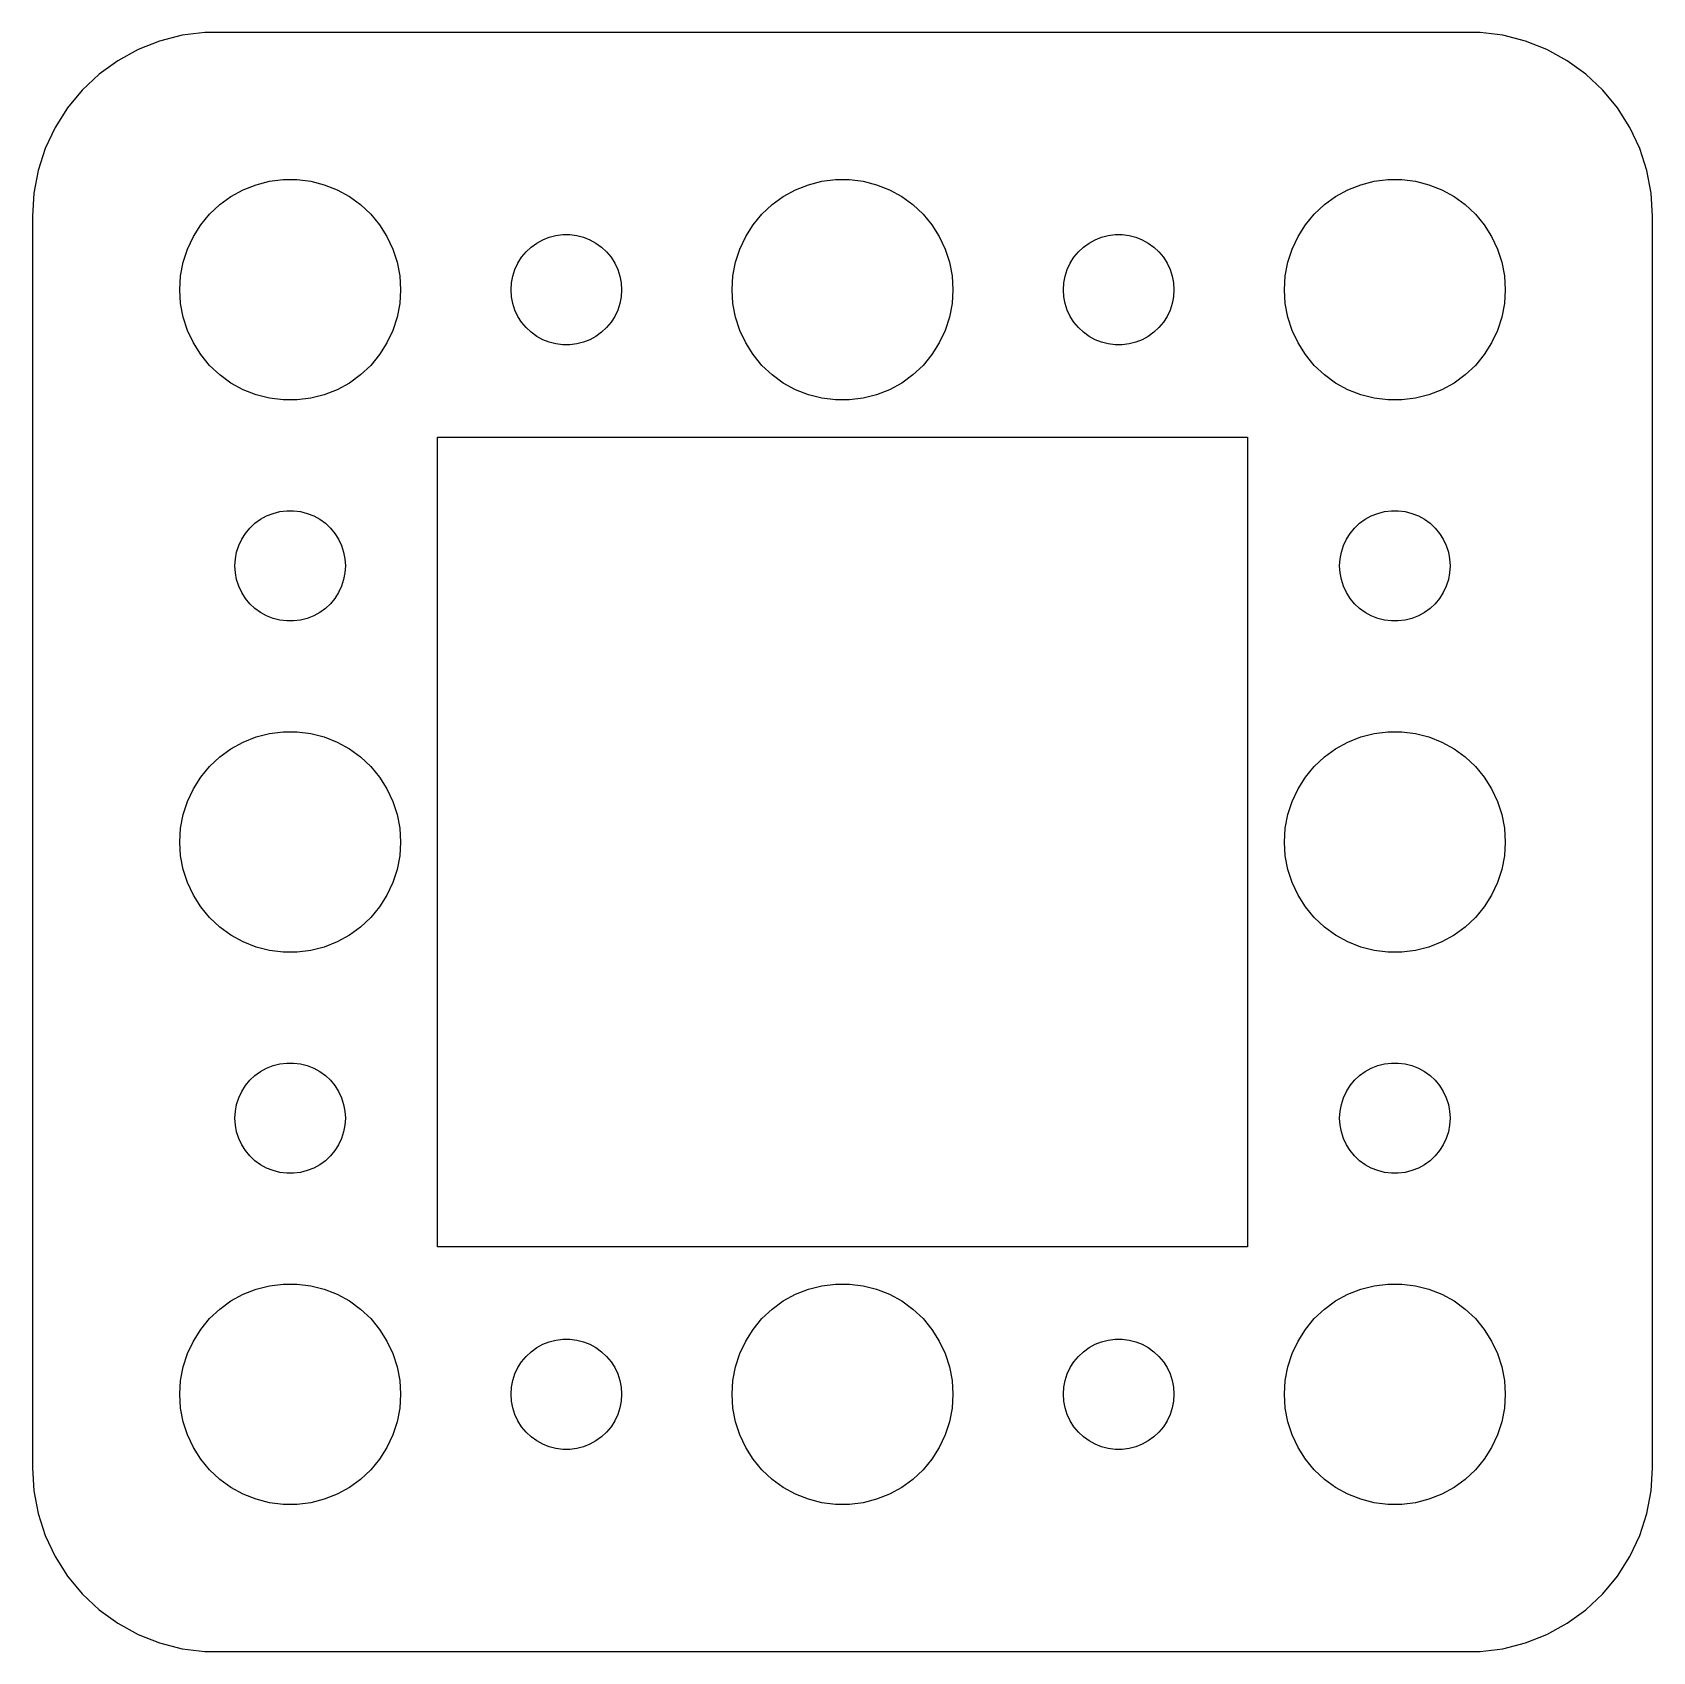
# Model space of a CAD drawing. Header units: metres. Extents: x -22 to 22, y 248 to 508.
# Drawn here: x -22 to 22, y 356.01 to 399.99 of the extents above; entities that cross this region are included whole.
import ezdxf

# ---------------------------------------------------------------- set-up
doc = ezdxf.new("R2010")
doc.units = ezdxf.units.M

msp = doc.modelspace()

# ---------------------------------------------------------------- linework, layer by layer
for p, q in [((-17.3139, 399.99), (-17.9369, 399.911)), ((17.3139, 399.99), (-17.3139, 399.99)), ((17.9369, 399.911), (17.3139, 399.99)), ((-19.1289, 399.524), (-19.6791, 399.222)), ((-18.5451, 399.755), (-19.1289, 399.524)), ((-17.9369, 399.911), (-18.5451, 399.755)), ((18.5451, 399.755), (17.9369, 399.911)), ((19.1289, 399.524), (18.5451, 399.755)), ((19.6791, 399.222), (19.1289, 399.524)), ((-19.6791, 399.222), (-20.1871, 398.853)), ((20.1871, 398.853), (19.6791, 399.222)), ((-20.1871, 398.853), (-20.6448, 398.423)), ((20.6448, 398.423), (20.1871, 398.853)), ((-20.6448, 398.423), (-21.0451, 397.939)), ((21.0451, 397.939), (20.6448, 398.423)), ((-21.0451, 397.939), (-21.3815, 397.409)), ((21.3815, 397.409), (21.0451, 397.939)), ((-21.3815, 397.409), (-21.6489, 396.841)), ((21.6489, 396.841), (21.3815, 397.409)), ((-21.6489, 396.841), (-21.8429, 396.243)), ((21.8429, 396.243), (21.6489, 396.841)), ((-21.8429, 396.243), (-21.9606, 395.627)), ((21.9606, 395.627), (21.8429, 396.243)), ((-21.9606, 395.627), (-22, 395)), ((-16.6075, 395.533), (-16.2773, 395.714)), ((-16.2773, 395.714), (-15.927, 395.853)), ((-15.927, 395.853), (-15.5621, 395.947)), ((-15.5621, 395.947), (-15.1884, 395.994)), ((-15.1884, 395.994), (-14.8116, 395.994)), ((-14.8116, 395.994), (-14.4379, 395.947)), ((-14.4379, 395.947), (-14.0729, 395.853)), ((-14.0729, 395.853), (-13.7227, 395.714)), ((-13.7227, 395.714), (-13.3925, 395.533)), ((-1.60747, 395.533), (-1.27733, 395.714)), ((-1.27733, 395.714), (-0.92705, 395.853)), ((-0.92705, 395.853), (-0.56213, 395.947)), ((-0.56213, 395.947), (-0.18837, 395.994)), ((-0.18837, 395.994), (0.18837, 395.994)), ((0.18837, 395.994), (0.56213, 395.947)), ((0.56213, 395.947), (0.92705, 395.853)), ((0.92705, 395.853), (1.27733, 395.714)), ((1.27733, 395.714), (1.60747, 395.533)), ((13.3925, 395.533), (13.7227, 395.714)), ((13.7227, 395.714), (14.0729, 395.853)), ((14.0729, 395.853), (14.4379, 395.947)), ((14.4379, 395.947), (14.8116, 395.994)), ((14.8116, 395.994), (15.1884, 395.994)), ((15.1884, 395.994), (15.5621, 395.947)), ((15.5621, 395.947), (15.927, 395.853)), ((15.927, 395.853), (16.2773, 395.714)), ((16.2773, 395.714), (16.6075, 395.533)), ((22, 395), (21.9606, 395.627)), ((-17.1869, 395.054), (-16.9123, 395.312)), ((-16.9123, 395.312), (-16.6075, 395.533)), ((-13.3925, 395.533), (-13.0877, 395.312)), ((-13.0877, 395.312), (-12.8131, 395.054)), ((-2.1869, 395.054), (-1.91226, 395.312)), ((-1.91226, 395.312), (-1.60747, 395.533)), ((1.60747, 395.533), (1.91226, 395.312)), ((1.91226, 395.312), (2.1869, 395.054)), ((12.8131, 395.054), (13.0877, 395.312)), ((13.0877, 395.312), (13.3925, 395.533)), ((16.6075, 395.533), (16.9123, 395.312)), ((16.9123, 395.312), (17.1869, 395.054)), ((-22, 395), (-22, 361)), ((-17.6289, 394.445), (-17.427, 394.763)), ((-17.427, 394.763), (-17.1869, 395.054)), ((-12.8131, 395.054), (-12.5729, 394.763)), ((-12.5729, 394.763), (-12.3711, 394.445)), ((-2.62891, 394.445), (-2.42705, 394.763)), ((-2.42705, 394.763), (-2.1869, 395.054)), ((2.1869, 395.054), (2.42705, 394.763)), ((2.42705, 394.763), (2.62891, 394.445)), ((12.3711, 394.445), (12.5729, 394.763)), ((12.5729, 394.763), (12.8131, 395.054)), ((17.1869, 395.054), (17.427, 394.763)), ((17.427, 394.763), (17.6289, 394.445)), ((22, 361), (22, 395)), ((-17.7893, 394.104), (-17.6289, 394.445)), ((-12.3711, 394.445), (-12.2107, 394.104)), ((-8.45613, 394.156), (-8.30373, 394.266)), ((-8.30373, 394.266), (-8.13866, 394.357)), ((-8.13866, 394.357), (-7.96352, 394.427)), ((-7.96352, 394.427), (-7.78107, 394.473)), ((-7.78107, 394.473), (-7.59418, 394.497)), ((-7.59418, 394.497), (-7.40581, 394.497)), ((-7.40581, 394.497), (-7.21892, 394.473)), ((-7.21892, 394.473), (-7.03647, 394.427)), ((-7.03647, 394.427), (-6.86133, 394.357)), ((-6.86133, 394.357), (-6.69626, 394.266)), ((-6.69626, 394.266), (-6.54385, 394.156)), ((-2.78932, 394.104), (-2.62891, 394.445)), ((2.62891, 394.445), (2.78932, 394.104)), ((6.54385, 394.156), (6.69626, 394.266)), ((6.69626, 394.266), (6.86133, 394.357)), ((6.86133, 394.357), (7.03647, 394.427)), ((7.03647, 394.427), (7.21892, 394.473)), ((7.21892, 394.473), (7.40581, 394.497)), ((7.40581, 394.497), (7.59418, 394.497)), ((7.59418, 394.497), (7.78107, 394.473)), ((7.78107, 394.473), (7.96352, 394.427)), ((7.96352, 394.427), (8.13866, 394.357)), ((8.13866, 394.357), (8.30373, 394.266)), ((8.30373, 394.266), (8.45613, 394.156)), ((12.2107, 394.104), (12.3711, 394.445)), ((17.6289, 394.445), (17.7893, 394.104)), ((-17.9057, 393.746), (-17.7893, 394.104)), ((-12.2107, 394.104), (-12.0942, 393.746)), ((-8.81445, 393.723), (-8.71352, 393.882)), ((-8.71352, 393.882), (-8.59344, 394.027)), ((-8.59344, 394.027), (-8.45613, 394.156)), ((-6.54385, 394.156), (-6.40654, 394.027)), ((-6.40654, 394.027), (-6.28647, 393.882)), ((-6.28647, 393.882), (-6.18553, 393.723)), ((-2.90575, 393.746), (-2.78932, 394.104)), ((2.78932, 394.104), (2.90575, 393.746)), ((6.18553, 393.723), (6.28647, 393.882)), ((6.28647, 393.882), (6.40654, 394.027)), ((6.40654, 394.027), (6.54385, 394.156)), ((8.45613, 394.156), (8.59344, 394.027)), ((8.59344, 394.027), (8.71352, 393.882)), ((8.71352, 393.882), (8.81445, 393.723)), ((12.0942, 393.746), (12.2107, 394.104)), ((17.7893, 394.104), (17.9057, 393.746)), ((-18, 393), (-17.9763, 393.376)), ((-17.9763, 393.376), (-17.9057, 393.746)), ((-12.0942, 393.746), (-12.0237, 393.376)), ((-12.0237, 393.376), (-12, 393)), ((-8.98816, 393.188), (-8.95287, 393.373)), ((-8.95287, 393.373), (-8.89465, 393.552)), ((-8.89465, 393.552), (-8.81445, 393.723)), ((-6.18553, 393.723), (-6.10533, 393.552)), ((-6.10533, 393.552), (-6.04712, 393.373)), ((-6.04712, 393.373), (-6.01183, 393.188)), ((-3, 393), (-2.97633, 393.376)), ((-2.97633, 393.376), (-2.90575, 393.746)), ((2.90575, 393.746), (2.97633, 393.376)), ((2.97633, 393.376), (3, 393)), ((6.01183, 393.188), (6.04712, 393.373)), ((6.04712, 393.373), (6.10533, 393.552)), ((6.10533, 393.552), (6.18553, 393.723)), ((8.81445, 393.723), (8.89465, 393.552)), ((8.89465, 393.552), (8.95287, 393.373)), ((8.95287, 393.373), (8.98816, 393.188)), ((12, 393), (12.0237, 393.376)), ((12.0237, 393.376), (12.0942, 393.746)), ((17.9057, 393.746), (17.9763, 393.376)), ((17.9763, 393.376), (18, 393)), ((-17.9763, 392.624), (-18, 393)), ((-12, 393), (-12.0237, 392.624)), ((-9, 393), (-8.98816, 393.188)), ((-8.98816, 392.812), (-9, 393)), ((-6.01183, 393.188), (-6, 393)), ((-6, 393), (-6.01183, 392.812)), ((-2.97633, 392.624), (-3, 393)), ((3, 393), (2.97633, 392.624)), ((6, 393), (6.01183, 393.188)), ((6.01183, 392.812), (6, 393)), ((8.98816, 393.188), (9, 393)), ((9, 393), (8.98816, 392.812)), ((12.0237, 392.624), (12, 393)), ((18, 393), (17.9763, 392.624)), ((-17.9057, 392.254), (-17.9763, 392.624)), ((-12.0237, 392.624), (-12.0942, 392.254)), ((-8.95287, 392.627), (-8.98816, 392.812)), ((-8.89465, 392.448), (-8.95287, 392.627)), ((-6.04712, 392.627), (-6.10533, 392.448)), ((-6.01183, 392.812), (-6.04712, 392.627)), ((-2.90575, 392.254), (-2.97633, 392.624)), ((2.97633, 392.624), (2.90575, 392.254)), ((6.04712, 392.627), (6.01183, 392.812)), ((6.10533, 392.448), (6.04712, 392.627)), ((8.95287, 392.627), (8.89465, 392.448)), ((8.98816, 392.812), (8.95287, 392.627)), ((12.0942, 392.254), (12.0237, 392.624)), ((17.9763, 392.624), (17.9057, 392.254)), ((-17.7893, 391.896), (-17.9057, 392.254)), ((-12.0942, 392.254), (-12.2107, 391.896)), ((-8.81445, 392.277), (-8.89465, 392.448)), ((-8.71352, 392.118), (-8.81445, 392.277)), ((-8.59344, 391.973), (-8.71352, 392.118)), ((-6.28647, 392.118), (-6.40654, 391.973)), ((-6.18553, 392.277), (-6.28647, 392.118)), ((-6.10533, 392.448), (-6.18553, 392.277)), ((-2.78932, 391.896), (-2.90575, 392.254)), ((2.90575, 392.254), (2.78932, 391.896)), ((6.18553, 392.277), (6.10533, 392.448)), ((6.28647, 392.118), (6.18553, 392.277)), ((6.40654, 391.973), (6.28647, 392.118)), ((8.71352, 392.118), (8.59344, 391.973)), ((8.81445, 392.277), (8.71352, 392.118)), ((8.89465, 392.448), (8.81445, 392.277)), ((12.2107, 391.896), (12.0942, 392.254)), ((17.9057, 392.254), (17.7893, 391.896)), ((-17.6289, 391.555), (-17.7893, 391.896)), ((-12.2107, 391.896), (-12.3711, 391.555)), ((-8.45613, 391.844), (-8.59344, 391.973)), ((-8.30373, 391.734), (-8.45613, 391.844)), ((-8.13866, 391.643), (-8.30373, 391.734)), ((-7.96352, 391.573), (-8.13866, 391.643)), ((-6.86133, 391.643), (-7.03647, 391.573)), ((-6.69626, 391.734), (-6.86133, 391.643)), ((-6.54385, 391.844), (-6.69626, 391.734)), ((-6.40654, 391.973), (-6.54385, 391.844)), ((-2.62891, 391.555), (-2.78932, 391.896)), ((2.78932, 391.896), (2.62891, 391.555)), ((6.54385, 391.844), (6.40654, 391.973)), ((6.69626, 391.734), (6.54385, 391.844)), ((6.86133, 391.643), (6.69626, 391.734)), ((7.03647, 391.573), (6.86133, 391.643)), ((8.13866, 391.643), (7.96352, 391.573)), ((8.30373, 391.734), (8.13866, 391.643)), ((8.45613, 391.844), (8.30373, 391.734)), ((8.59344, 391.973), (8.45613, 391.844)), ((12.3711, 391.555), (12.2107, 391.896)), ((17.7893, 391.896), (17.6289, 391.555)), ((-17.427, 391.237), (-17.6289, 391.555)), ((-17.1869, 390.946), (-17.427, 391.237)), ((-12.5729, 391.237), (-12.8131, 390.946)), ((-12.3711, 391.555), (-12.5729, 391.237)), ((-7.78107, 391.527), (-7.96352, 391.573)), ((-7.59418, 391.503), (-7.78107, 391.527)), ((-7.40581, 391.503), (-7.59418, 391.503)), ((-7.21892, 391.527), (-7.40581, 391.503)), ((-7.03647, 391.573), (-7.21892, 391.527)), ((-2.42705, 391.237), (-2.62891, 391.555)), ((-2.1869, 390.946), (-2.42705, 391.237)), ((2.42705, 391.237), (2.1869, 390.946)), ((2.62891, 391.555), (2.42705, 391.237)), ((7.21892, 391.527), (7.03647, 391.573)), ((7.40581, 391.503), (7.21892, 391.527)), ((7.59418, 391.503), (7.40581, 391.503)), ((7.78107, 391.527), (7.59418, 391.503)), ((7.96352, 391.573), (7.78107, 391.527)), ((12.5729, 391.237), (12.3711, 391.555)), ((12.8131, 390.946), (12.5729, 391.237)), ((17.427, 391.237), (17.1869, 390.946)), ((17.6289, 391.555), (17.427, 391.237)), ((-16.9123, 390.688), (-17.1869, 390.946)), ((-12.8131, 390.946), (-13.0877, 390.688)), ((-1.91226, 390.688), (-2.1869, 390.946)), ((2.1869, 390.946), (1.91226, 390.688)), ((13.0877, 390.688), (12.8131, 390.946)), ((17.1869, 390.946), (16.9123, 390.688)), ((-16.6075, 390.467), (-16.9123, 390.688)), ((-16.2773, 390.286), (-16.6075, 390.467)), ((-15.927, 390.147), (-16.2773, 390.286)), ((-13.7227, 390.286), (-14.0729, 390.147)), ((-13.3925, 390.467), (-13.7227, 390.286)), ((-13.0877, 390.688), (-13.3925, 390.467)), ((-1.60747, 390.467), (-1.91226, 390.688)), ((-1.27733, 390.286), (-1.60747, 390.467)), ((-0.92705, 390.147), (-1.27733, 390.286)), ((1.27733, 390.286), (0.92705, 390.147)), ((1.60747, 390.467), (1.27733, 390.286)), ((1.91226, 390.688), (1.60747, 390.467)), ((13.3925, 390.467), (13.0877, 390.688)), ((13.7227, 390.286), (13.3925, 390.467)), ((14.0729, 390.147), (13.7227, 390.286)), ((16.2773, 390.286), (15.927, 390.147)), ((16.6075, 390.467), (16.2773, 390.286)), ((16.9123, 390.688), (16.6075, 390.467)), ((-15.5621, 390.053), (-15.927, 390.147)), ((-15.1884, 390.006), (-15.5621, 390.053)), ((-14.8116, 390.006), (-15.1884, 390.006)), ((-14.4379, 390.053), (-14.8116, 390.006)), ((-14.0729, 390.147), (-14.4379, 390.053)), ((-0.56213, 390.053), (-0.92705, 390.147)), ((-0.18837, 390.006), (-0.56213, 390.053)), ((0.18837, 390.006), (-0.18837, 390.006)), ((0.56213, 390.053), (0.18837, 390.006)), ((0.92705, 390.147), (0.56213, 390.053)), ((14.4379, 390.053), (14.0729, 390.147)), ((14.8116, 390.006), (14.4379, 390.053)), ((15.1884, 390.006), (14.8116, 390.006)), ((15.5621, 390.053), (15.1884, 390.006)), ((15.927, 390.147), (15.5621, 390.053)), ((-11, 367), (-11, 389)), ((-11, 389), (11, 389)), ((11, 389), (11, 367)), ((-15.9561, 386.656), (-15.8037, 386.766)), ((-15.8037, 386.766), (-15.6387, 386.857)), ((-15.6387, 386.857), (-15.4635, 386.927)), ((-15.4635, 386.927), (-15.2811, 386.973)), ((-15.2811, 386.973), (-15.0942, 386.997)), ((-15.0942, 386.997), (-14.9058, 386.997)), ((-14.9058, 386.997), (-14.7189, 386.973)), ((-14.7189, 386.973), (-14.5365, 386.927)), ((-14.5365, 386.927), (-14.3613, 386.857)), ((-14.3613, 386.857), (-14.1963, 386.766)), ((-14.1963, 386.766), (-14.0439, 386.656)), ((14.0439, 386.656), (14.1963, 386.766)), ((14.1963, 386.766), (14.3613, 386.857)), ((14.3613, 386.857), (14.5365, 386.927)), ((14.5365, 386.927), (14.7189, 386.973)), ((14.7189, 386.973), (14.9058, 386.997)), ((14.9058, 386.997), (15.0942, 386.997)), ((15.0942, 386.997), (15.2811, 386.973)), ((15.2811, 386.973), (15.4635, 386.927)), ((15.4635, 386.927), (15.6387, 386.857)), ((15.6387, 386.857), (15.8037, 386.766)), ((15.8037, 386.766), (15.9561, 386.656)), ((-16.3145, 386.223), (-16.2135, 386.382)), ((-16.2135, 386.382), (-16.0934, 386.527)), ((-16.0934, 386.527), (-15.9561, 386.656)), ((-14.0439, 386.656), (-13.9065, 386.527)), ((-13.9065, 386.527), (-13.7865, 386.382)), ((-13.7865, 386.382), (-13.6855, 386.223)), ((13.6855, 386.223), (13.7865, 386.382)), ((13.7865, 386.382), (13.9065, 386.527)), ((13.9065, 386.527), (14.0439, 386.656)), ((15.9561, 386.656), (16.0934, 386.527)), ((16.0934, 386.527), (16.2135, 386.382)), ((16.2135, 386.382), (16.3145, 386.223)), ((-16.4529, 385.873), (-16.3947, 386.052)), ((-16.3947, 386.052), (-16.3145, 386.223)), ((-13.6855, 386.223), (-13.6053, 386.052)), ((-13.6053, 386.052), (-13.5471, 385.873)), ((13.5471, 385.873), (13.6053, 386.052)), ((13.6053, 386.052), (13.6855, 386.223)), ((16.3145, 386.223), (16.3947, 386.052)), ((16.3947, 386.052), (16.4529, 385.873)), ((-16.5, 385.5), (-16.4882, 385.688)), ((-16.4882, 385.312), (-16.5, 385.5)), ((-16.4882, 385.688), (-16.4529, 385.873)), ((-13.5471, 385.873), (-13.5118, 385.688)), ((-13.5118, 385.688), (-13.5, 385.5)), ((-13.5, 385.5), (-13.5118, 385.312)), ((13.5, 385.5), (13.5118, 385.688)), ((13.5118, 385.312), (13.5, 385.5)), ((13.5118, 385.688), (13.5471, 385.873)), ((16.4529, 385.873), (16.4882, 385.688)), ((16.4882, 385.688), (16.5, 385.5)), ((16.5, 385.5), (16.4882, 385.312)), ((-16.4529, 385.127), (-16.4882, 385.312)), ((-16.3947, 384.948), (-16.4529, 385.127)), ((-13.5471, 385.127), (-13.6053, 384.948)), ((-13.5118, 385.312), (-13.5471, 385.127)), ((13.5471, 385.127), (13.5118, 385.312)), ((13.6053, 384.948), (13.5471, 385.127)), ((16.4529, 385.127), (16.3947, 384.948)), ((16.4882, 385.312), (16.4529, 385.127)), ((-16.3145, 384.777), (-16.3947, 384.948)), ((-16.2135, 384.618), (-16.3145, 384.777)), ((-16.0934, 384.473), (-16.2135, 384.618)), ((-13.7865, 384.618), (-13.9065, 384.473)), ((-13.6855, 384.777), (-13.7865, 384.618)), ((-13.6053, 384.948), (-13.6855, 384.777)), ((13.6855, 384.777), (13.6053, 384.948)), ((13.7865, 384.618), (13.6855, 384.777)), ((13.9065, 384.473), (13.7865, 384.618)), ((16.2135, 384.618), (16.0934, 384.473)), ((16.3145, 384.777), (16.2135, 384.618)), ((16.3947, 384.948), (16.3145, 384.777)), ((-15.9561, 384.344), (-16.0934, 384.473)), ((-15.8037, 384.234), (-15.9561, 384.344)), ((-15.6387, 384.143), (-15.8037, 384.234)), ((-15.4635, 384.073), (-15.6387, 384.143)), ((-14.3613, 384.143), (-14.5365, 384.073)), ((-14.1963, 384.234), (-14.3613, 384.143)), ((-14.0439, 384.344), (-14.1963, 384.234)), ((-13.9065, 384.473), (-14.0439, 384.344)), ((14.0439, 384.344), (13.9065, 384.473)), ((14.1963, 384.234), (14.0439, 384.344)), ((14.3613, 384.143), (14.1963, 384.234)), ((14.5365, 384.073), (14.3613, 384.143)), ((15.6387, 384.143), (15.4635, 384.073)), ((15.8037, 384.234), (15.6387, 384.143)), ((15.9561, 384.344), (15.8037, 384.234)), ((16.0934, 384.473), (15.9561, 384.344)), ((-15.2811, 384.027), (-15.4635, 384.073)), ((-15.0942, 384.003), (-15.2811, 384.027)), ((-14.9058, 384.003), (-15.0942, 384.003)), ((-14.7189, 384.027), (-14.9058, 384.003)), ((-14.5365, 384.073), (-14.7189, 384.027)), ((14.7189, 384.027), (14.5365, 384.073)), ((14.9058, 384.003), (14.7189, 384.027)), ((15.0942, 384.003), (14.9058, 384.003)), ((15.2811, 384.027), (15.0942, 384.003)), ((15.4635, 384.073), (15.2811, 384.027)), ((-16.6075, 380.533), (-16.2773, 380.714)), ((-16.2773, 380.714), (-15.927, 380.853)), ((-15.927, 380.853), (-15.5621, 380.947)), ((-15.5621, 380.947), (-15.1884, 380.994)), ((-15.1884, 380.994), (-14.8116, 380.994)), ((-14.8116, 380.994), (-14.4379, 380.947)), ((-14.4379, 380.947), (-14.0729, 380.853)), ((-14.0729, 380.853), (-13.7227, 380.714)), ((-13.7227, 380.714), (-13.3925, 380.533)), ((13.3925, 380.533), (13.7227, 380.714)), ((13.7227, 380.714), (14.0729, 380.853)), ((14.0729, 380.853), (14.4379, 380.947)), ((14.4379, 380.947), (14.8116, 380.994)), ((14.8116, 380.994), (15.1884, 380.994)), ((15.1884, 380.994), (15.5621, 380.947)), ((15.5621, 380.947), (15.927, 380.853)), ((15.927, 380.853), (16.2773, 380.714)), ((16.2773, 380.714), (16.6075, 380.533)), ((-17.1869, 380.054), (-16.9123, 380.312)), ((-16.9123, 380.312), (-16.6075, 380.533)), ((-13.3925, 380.533), (-13.0877, 380.312)), ((-13.0877, 380.312), (-12.8131, 380.054)), ((12.8131, 380.054), (13.0877, 380.312)), ((13.0877, 380.312), (13.3925, 380.533)), ((16.6075, 380.533), (16.9123, 380.312)), ((16.9123, 380.312), (17.1869, 380.054)), ((-17.6289, 379.445), (-17.427, 379.763)), ((-17.427, 379.763), (-17.1869, 380.054)), ((-12.8131, 380.054), (-12.5729, 379.763)), ((-12.5729, 379.763), (-12.3711, 379.445)), ((12.3711, 379.445), (12.5729, 379.763)), ((12.5729, 379.763), (12.8131, 380.054)), ((17.1869, 380.054), (17.427, 379.763)), ((17.427, 379.763), (17.6289, 379.445)), ((-17.7893, 379.104), (-17.6289, 379.445)), ((-12.3711, 379.445), (-12.2107, 379.104)), ((12.2107, 379.104), (12.3711, 379.445)), ((17.6289, 379.445), (17.7893, 379.104)), ((-17.9057, 378.746), (-17.7893, 379.104)), ((-12.2107, 379.104), (-12.0942, 378.746)), ((12.0942, 378.746), (12.2107, 379.104)), ((17.7893, 379.104), (17.9057, 378.746)), ((-17.9763, 378.376), (-17.9057, 378.746)), ((-12.0942, 378.746), (-12.0237, 378.376)), ((12.0237, 378.376), (12.0942, 378.746)), ((17.9057, 378.746), (17.9763, 378.376)), ((-18, 378), (-17.9763, 378.376)), ((-17.9763, 377.624), (-18, 378)), ((-12.0237, 378.376), (-12, 378)), ((-12, 378), (-12.0237, 377.624)), ((12, 378), (12.0237, 378.376)), ((12.0237, 377.624), (12, 378)), ((17.9763, 378.376), (18, 378)), ((18, 378), (17.9763, 377.624)), ((-17.9057, 377.254), (-17.9763, 377.624)), ((-12.0237, 377.624), (-12.0942, 377.254)), ((12.0942, 377.254), (12.0237, 377.624)), ((17.9763, 377.624), (17.9057, 377.254)), ((-17.7893, 376.896), (-17.9057, 377.254)), ((-12.0942, 377.254), (-12.2107, 376.896)), ((12.2107, 376.896), (12.0942, 377.254)), ((17.9057, 377.254), (17.7893, 376.896)), ((-17.6289, 376.555), (-17.7893, 376.896)), ((-12.2107, 376.896), (-12.3711, 376.555)), ((12.3711, 376.555), (12.2107, 376.896)), ((17.7893, 376.896), (17.6289, 376.555)), ((-17.427, 376.237), (-17.6289, 376.555)), ((-17.1869, 375.946), (-17.427, 376.237)), ((-12.5729, 376.237), (-12.8131, 375.946)), ((-12.3711, 376.555), (-12.5729, 376.237)), ((12.5729, 376.237), (12.3711, 376.555)), ((12.8131, 375.946), (12.5729, 376.237)), ((17.427, 376.237), (17.1869, 375.946)), ((17.6289, 376.555), (17.427, 376.237)), ((-16.9123, 375.688), (-17.1869, 375.946)), ((-12.8131, 375.946), (-13.0877, 375.688)), ((13.0877, 375.688), (12.8131, 375.946)), ((17.1869, 375.946), (16.9123, 375.688)), ((-16.6075, 375.467), (-16.9123, 375.688)), ((-16.2773, 375.286), (-16.6075, 375.467)), ((-13.3925, 375.467), (-13.7227, 375.286)), ((-13.0877, 375.688), (-13.3925, 375.467)), ((13.3925, 375.467), (13.0877, 375.688)), ((13.7227, 375.286), (13.3925, 375.467)), ((16.6075, 375.467), (16.2773, 375.286)), ((16.9123, 375.688), (16.6075, 375.467)), ((-15.927, 375.147), (-16.2773, 375.286)), ((-15.5621, 375.053), (-15.927, 375.147)), ((-15.1884, 375.006), (-15.5621, 375.053)), ((-14.8116, 375.006), (-15.1884, 375.006)), ((-14.4379, 375.053), (-14.8116, 375.006)), ((-14.0729, 375.147), (-14.4379, 375.053)), ((-13.7227, 375.286), (-14.0729, 375.147)), ((14.0729, 375.147), (13.7227, 375.286)), ((14.4379, 375.053), (14.0729, 375.147)), ((14.8116, 375.006), (14.4379, 375.053)), ((15.1884, 375.006), (14.8116, 375.006)), ((15.5621, 375.053), (15.1884, 375.006)), ((15.927, 375.147), (15.5621, 375.053)), ((16.2773, 375.286), (15.927, 375.147)), ((-15.8037, 371.766), (-15.6387, 371.857)), ((-15.6387, 371.857), (-15.4635, 371.927)), ((-15.4635, 371.927), (-15.2811, 371.973)), ((-15.2811, 371.973), (-15.0942, 371.997)), ((-15.0942, 371.997), (-14.9058, 371.997)), ((-14.9058, 371.997), (-14.7189, 371.973)), ((-14.7189, 371.973), (-14.5365, 371.927)), ((-14.5365, 371.927), (-14.3613, 371.857)), ((-14.3613, 371.857), (-14.1963, 371.766)), ((14.1963, 371.766), (14.3613, 371.857)), ((14.3613, 371.857), (14.5365, 371.927)), ((14.5365, 371.927), (14.7189, 371.973)), ((14.7189, 371.973), (14.9058, 371.997)), ((14.9058, 371.997), (15.0942, 371.997)), ((15.0942, 371.997), (15.2811, 371.973)), ((15.2811, 371.973), (15.4635, 371.927)), ((15.4635, 371.927), (15.6387, 371.857)), ((15.6387, 371.857), (15.8037, 371.766)), ((-16.3145, 371.223), (-16.2135, 371.382)), ((-16.2135, 371.382), (-16.0934, 371.527)), ((-16.0934, 371.527), (-15.9561, 371.656)), ((-15.9561, 371.656), (-15.8037, 371.766)), ((-14.1963, 371.766), (-14.0439, 371.656)), ((-14.0439, 371.656), (-13.9065, 371.527)), ((-13.9065, 371.527), (-13.7865, 371.382)), ((-13.7865, 371.382), (-13.6855, 371.223)), ((13.6855, 371.223), (13.7865, 371.382)), ((13.7865, 371.382), (13.9065, 371.527)), ((13.9065, 371.527), (14.0439, 371.656)), ((14.0439, 371.656), (14.1963, 371.766)), ((15.8037, 371.766), (15.9561, 371.656)), ((15.9561, 371.656), (16.0934, 371.527)), ((16.0934, 371.527), (16.2135, 371.382)), ((16.2135, 371.382), (16.3145, 371.223)), ((-16.4529, 370.873), (-16.3947, 371.052)), ((-16.3947, 371.052), (-16.3145, 371.223)), ((-13.6855, 371.223), (-13.6053, 371.052)), ((-13.6053, 371.052), (-13.5471, 370.873)), ((13.5471, 370.873), (13.6053, 371.052)), ((13.6053, 371.052), (13.6855, 371.223)), ((16.3145, 371.223), (16.3947, 371.052)), ((16.3947, 371.052), (16.4529, 370.873)), ((-16.5, 370.5), (-16.4882, 370.688)), ((-16.4882, 370.312), (-16.5, 370.5)), ((-16.4882, 370.688), (-16.4529, 370.873)), ((-13.5471, 370.873), (-13.5118, 370.688)), ((-13.5118, 370.688), (-13.5, 370.5)), ((-13.5, 370.5), (-13.5118, 370.312)), ((13.5, 370.5), (13.5118, 370.688)), ((13.5118, 370.312), (13.5, 370.5)), ((13.5118, 370.688), (13.5471, 370.873)), ((16.4529, 370.873), (16.4882, 370.688)), ((16.4882, 370.688), (16.5, 370.5)), ((16.5, 370.5), (16.4882, 370.312)), ((-16.4529, 370.127), (-16.4882, 370.312)), ((-16.3947, 369.948), (-16.4529, 370.127)), ((-13.5471, 370.127), (-13.6053, 369.948)), ((-13.5118, 370.312), (-13.5471, 370.127)), ((13.5471, 370.127), (13.5118, 370.312)), ((13.6053, 369.948), (13.5471, 370.127)), ((16.4529, 370.127), (16.3947, 369.948)), ((16.4882, 370.312), (16.4529, 370.127)), ((-16.3145, 369.777), (-16.3947, 369.948)), ((-16.2135, 369.618), (-16.3145, 369.777)), ((-16.0934, 369.473), (-16.2135, 369.618)), ((-13.7865, 369.618), (-13.9065, 369.473)), ((-13.6855, 369.777), (-13.7865, 369.618)), ((-13.6053, 369.948), (-13.6855, 369.777)), ((13.6855, 369.777), (13.6053, 369.948)), ((13.7865, 369.618), (13.6855, 369.777)), ((13.9065, 369.473), (13.7865, 369.618)), ((16.2135, 369.618), (16.0934, 369.473)), ((16.3145, 369.777), (16.2135, 369.618)), ((16.3947, 369.948), (16.3145, 369.777)), ((-15.9561, 369.344), (-16.0934, 369.473)), ((-15.8037, 369.234), (-15.9561, 369.344)), ((-15.6387, 369.143), (-15.8037, 369.234)), ((-14.1963, 369.234), (-14.3613, 369.143)), ((-14.0439, 369.344), (-14.1963, 369.234)), ((-13.9065, 369.473), (-14.0439, 369.344)), ((14.0439, 369.344), (13.9065, 369.473)), ((14.1963, 369.234), (14.0439, 369.344)), ((14.3613, 369.143), (14.1963, 369.234)), ((15.8037, 369.234), (15.6387, 369.143)), ((15.9561, 369.344), (15.8037, 369.234)), ((16.0934, 369.473), (15.9561, 369.344)), ((-15.4635, 369.073), (-15.6387, 369.143)), ((-15.2811, 369.027), (-15.4635, 369.073)), ((-15.0942, 369.003), (-15.2811, 369.027)), ((-14.9058, 369.003), (-15.0942, 369.003)), ((-14.7189, 369.027), (-14.9058, 369.003)), ((-14.5365, 369.073), (-14.7189, 369.027)), ((-14.3613, 369.143), (-14.5365, 369.073)), ((14.5365, 369.073), (14.3613, 369.143)), ((14.7189, 369.027), (14.5365, 369.073)), ((14.9058, 369.003), (14.7189, 369.027)), ((15.0942, 369.003), (14.9058, 369.003)), ((15.2811, 369.027), (15.0942, 369.003)), ((15.4635, 369.073), (15.2811, 369.027)), ((15.6387, 369.143), (15.4635, 369.073)), ((11, 367), (-11, 367)), ((-16.6075, 365.533), (-16.2773, 365.714)), ((-16.2773, 365.714), (-15.927, 365.853)), ((-15.927, 365.853), (-15.5621, 365.947)), ((-15.5621, 365.947), (-15.1884, 365.994)), ((-15.1884, 365.994), (-14.8116, 365.994)), ((-14.8116, 365.994), (-14.4379, 365.947)), ((-14.4379, 365.947), (-14.0729, 365.853)), ((-14.0729, 365.853), (-13.7227, 365.714)), ((-13.7227, 365.714), (-13.3925, 365.533)), ((-1.60747, 365.533), (-1.27733, 365.714)), ((-1.27733, 365.714), (-0.92705, 365.853)), ((-0.92705, 365.853), (-0.56213, 365.947)), ((-0.56213, 365.947), (-0.18837, 365.994)), ((-0.18837, 365.994), (0.18837, 365.994)), ((0.18837, 365.994), (0.56213, 365.947)), ((0.56213, 365.947), (0.92705, 365.853)), ((0.92705, 365.853), (1.27733, 365.714)), ((1.27733, 365.714), (1.60747, 365.533)), ((13.3925, 365.533), (13.7227, 365.714)), ((13.7227, 365.714), (14.0729, 365.853)), ((14.0729, 365.853), (14.4379, 365.947)), ((14.4379, 365.947), (14.8116, 365.994)), ((14.8116, 365.994), (15.1884, 365.994)), ((15.1884, 365.994), (15.5621, 365.947)), ((15.5621, 365.947), (15.927, 365.853)), ((15.927, 365.853), (16.2773, 365.714)), ((16.2773, 365.714), (16.6075, 365.533)), ((-17.1869, 365.054), (-16.9123, 365.312)), ((-16.9123, 365.312), (-16.6075, 365.533)), ((-13.3925, 365.533), (-13.0877, 365.312)), ((-13.0877, 365.312), (-12.8131, 365.054)), ((-2.1869, 365.054), (-1.91226, 365.312)), ((-1.91226, 365.312), (-1.60747, 365.533)), ((1.60747, 365.533), (1.91226, 365.312)), ((1.91226, 365.312), (2.1869, 365.054)), ((12.8131, 365.054), (13.0877, 365.312)), ((13.0877, 365.312), (13.3925, 365.533)), ((16.6075, 365.533), (16.9123, 365.312)), ((16.9123, 365.312), (17.1869, 365.054)), ((-17.6289, 364.445), (-17.427, 364.763)), ((-17.427, 364.763), (-17.1869, 365.054)), ((-12.8131, 365.054), (-12.5729, 364.763)), ((-12.5729, 364.763), (-12.3711, 364.445)), ((-2.62891, 364.445), (-2.42705, 364.763)), ((-2.42705, 364.763), (-2.1869, 365.054)), ((2.1869, 365.054), (2.42705, 364.763)), ((2.42705, 364.763), (2.62891, 364.445)), ((12.3711, 364.445), (12.5729, 364.763)), ((12.5729, 364.763), (12.8131, 365.054)), ((17.1869, 365.054), (17.427, 364.763)), ((17.427, 364.763), (17.6289, 364.445)), ((-17.7893, 364.104), (-17.6289, 364.445)), ((-12.3711, 364.445), (-12.2107, 364.104)), ((-8.30373, 364.266), (-8.13866, 364.357)), ((-8.13866, 364.357), (-7.96352, 364.427)), ((-7.96352, 364.427), (-7.78107, 364.473)), ((-7.78107, 364.473), (-7.59418, 364.497)), ((-7.59418, 364.497), (-7.40581, 364.497)), ((-7.40581, 364.497), (-7.21892, 364.473)), ((-7.21892, 364.473), (-7.03647, 364.427)), ((-7.03647, 364.427), (-6.86133, 364.357)), ((-6.86133, 364.357), (-6.69626, 364.266)), ((-2.78932, 364.104), (-2.62891, 364.445)), ((2.62891, 364.445), (2.78932, 364.104)), ((6.69626, 364.266), (6.86133, 364.357)), ((6.86133, 364.357), (7.03647, 364.427)), ((7.03647, 364.427), (7.21892, 364.473)), ((7.21892, 364.473), (7.40581, 364.497)), ((7.40581, 364.497), (7.59418, 364.497)), ((7.59418, 364.497), (7.78107, 364.473)), ((7.78107, 364.473), (7.96352, 364.427)), ((7.96352, 364.427), (8.13866, 364.357)), ((8.13866, 364.357), (8.30373, 364.266)), ((12.2107, 364.104), (12.3711, 364.445)), ((17.6289, 364.445), (17.7893, 364.104)), ((-17.9057, 363.746), (-17.7893, 364.104)), ((-12.2107, 364.104), (-12.0942, 363.746)), ((-8.81445, 363.723), (-8.71352, 363.882)), ((-8.71352, 363.882), (-8.59344, 364.027)), ((-8.59344, 364.027), (-8.45613, 364.156)), ((-8.45613, 364.156), (-8.30373, 364.266)), ((-6.69626, 364.266), (-6.54385, 364.156)), ((-6.54385, 364.156), (-6.40654, 364.027)), ((-6.40654, 364.027), (-6.28647, 363.882)), ((-6.28647, 363.882), (-6.18553, 363.723)), ((-2.90575, 363.746), (-2.78932, 364.104)), ((2.78932, 364.104), (2.90575, 363.746)), ((6.18553, 363.723), (6.28647, 363.882)), ((6.28647, 363.882), (6.40654, 364.027)), ((6.40654, 364.027), (6.54385, 364.156)), ((6.54385, 364.156), (6.69626, 364.266)), ((8.30373, 364.266), (8.45613, 364.156)), ((8.45613, 364.156), (8.59344, 364.027)), ((8.59344, 364.027), (8.71352, 363.882)), ((8.71352, 363.882), (8.81445, 363.723)), ((12.0942, 363.746), (12.2107, 364.104)), ((17.7893, 364.104), (17.9057, 363.746)), ((-17.9763, 363.376), (-17.9057, 363.746)), ((-12.0942, 363.746), (-12.0237, 363.376)), ((-8.95287, 363.373), (-8.89465, 363.552)), ((-8.89465, 363.552), (-8.81445, 363.723)), ((-6.18553, 363.723), (-6.10533, 363.552)), ((-6.10533, 363.552), (-6.04712, 363.373)), ((-2.97633, 363.376), (-2.90575, 363.746)), ((2.90575, 363.746), (2.97633, 363.376)), ((6.04712, 363.373), (6.10533, 363.552)), ((6.10533, 363.552), (6.18553, 363.723)), ((8.81445, 363.723), (8.89465, 363.552)), ((8.89465, 363.552), (8.95287, 363.373)), ((12.0237, 363.376), (12.0942, 363.746)), ((17.9057, 363.746), (17.9763, 363.376)), ((-18, 363), (-17.9763, 363.376)), ((-17.9763, 362.624), (-18, 363)), ((-12.0237, 363.376), (-12, 363)), ((-12, 363), (-12.0237, 362.624)), ((-9, 363), (-8.98816, 363.188)), ((-8.98816, 362.812), (-9, 363)), ((-8.98816, 363.188), (-8.95287, 363.373)), ((-6.04712, 363.373), (-6.01183, 363.188)), ((-6.01183, 363.188), (-6, 363)), ((-6, 363), (-6.01183, 362.812)), ((-3, 363), (-2.97633, 363.376)), ((-2.97633, 362.624), (-3, 363)), ((2.97633, 363.376), (3, 363)), ((3, 363), (2.97633, 362.624)), ((6, 363), (6.01183, 363.188)), ((6.01183, 362.812), (6, 363)), ((6.01183, 363.188), (6.04712, 363.373)), ((8.95287, 363.373), (8.98816, 363.188)), ((8.98816, 363.188), (9, 363)), ((9, 363), (8.98816, 362.812)), ((12, 363), (12.0237, 363.376)), ((12.0237, 362.624), (12, 363)), ((17.9763, 363.376), (18, 363)), ((18, 363), (17.9763, 362.624)), ((-17.9057, 362.254), (-17.9763, 362.624)), ((-12.0237, 362.624), (-12.0942, 362.254)), ((-8.95287, 362.627), (-8.98816, 362.812)), ((-8.89465, 362.448), (-8.95287, 362.627)), ((-6.04712, 362.627), (-6.10533, 362.448)), ((-6.01183, 362.812), (-6.04712, 362.627)), ((-2.90575, 362.254), (-2.97633, 362.624)), ((2.97633, 362.624), (2.90575, 362.254)), ((6.04712, 362.627), (6.01183, 362.812)), ((6.10533, 362.448), (6.04712, 362.627)), ((8.95287, 362.627), (8.89465, 362.448)), ((8.98816, 362.812), (8.95287, 362.627)), ((12.0942, 362.254), (12.0237, 362.624)), ((17.9763, 362.624), (17.9057, 362.254)), ((-17.7893, 361.896), (-17.9057, 362.254)), ((-12.0942, 362.254), (-12.2107, 361.896)), ((-8.81445, 362.277), (-8.89465, 362.448)), ((-8.71352, 362.118), (-8.81445, 362.277)), ((-6.18553, 362.277), (-6.28647, 362.118)), ((-6.10533, 362.448), (-6.18553, 362.277)), ((-2.78932, 361.896), (-2.90575, 362.254)), ((2.90575, 362.254), (2.78932, 361.896)), ((6.18553, 362.277), (6.10533, 362.448)), ((6.28647, 362.118), (6.18553, 362.277)), ((8.81445, 362.277), (8.71352, 362.118)), ((8.89465, 362.448), (8.81445, 362.277)), ((12.2107, 361.896), (12.0942, 362.254)), ((17.9057, 362.254), (17.7893, 361.896)), ((-17.6289, 361.555), (-17.7893, 361.896)), ((-12.2107, 361.896), (-12.3711, 361.555)), ((-8.59344, 361.973), (-8.71352, 362.118)), ((-8.45613, 361.844), (-8.59344, 361.973)), ((-8.30373, 361.734), (-8.45613, 361.844)), ((-8.13866, 361.643), (-8.30373, 361.734)), ((-6.69626, 361.734), (-6.86133, 361.643)), ((-6.54385, 361.844), (-6.69626, 361.734)), ((-6.40654, 361.973), (-6.54385, 361.844)), ((-6.28647, 362.118), (-6.40654, 361.973)), ((-2.62891, 361.555), (-2.78932, 361.896)), ((2.78932, 361.896), (2.62891, 361.555)), ((6.40654, 361.973), (6.28647, 362.118)), ((6.54385, 361.844), (6.40654, 361.973)), ((6.69626, 361.734), (6.54385, 361.844)), ((6.86133, 361.643), (6.69626, 361.734)), ((8.30373, 361.734), (8.13866, 361.643)), ((8.45613, 361.844), (8.30373, 361.734)), ((8.59344, 361.973), (8.45613, 361.844)), ((8.71352, 362.118), (8.59344, 361.973)), ((12.3711, 361.555), (12.2107, 361.896)), ((17.7893, 361.896), (17.6289, 361.555)), ((-17.427, 361.237), (-17.6289, 361.555)), ((-12.3711, 361.555), (-12.5729, 361.237)), ((-7.96352, 361.573), (-8.13866, 361.643)), ((-7.78107, 361.527), (-7.96352, 361.573)), ((-7.59418, 361.503), (-7.78107, 361.527)), ((-7.40581, 361.503), (-7.59418, 361.503)), ((-7.21892, 361.527), (-7.40581, 361.503)), ((-7.03647, 361.573), (-7.21892, 361.527)), ((-6.86133, 361.643), (-7.03647, 361.573)), ((-2.42705, 361.237), (-2.62891, 361.555)), ((2.62891, 361.555), (2.42705, 361.237)), ((7.03647, 361.573), (6.86133, 361.643)), ((7.21892, 361.527), (7.03647, 361.573)), ((7.40581, 361.503), (7.21892, 361.527)), ((7.59418, 361.503), (7.40581, 361.503)), ((7.78107, 361.527), (7.59418, 361.503)), ((7.96352, 361.573), (7.78107, 361.527)), ((8.13866, 361.643), (7.96352, 361.573)), ((12.5729, 361.237), (12.3711, 361.555)), ((17.6289, 361.555), (17.427, 361.237)), ((-22, 361), (-21.9606, 360.373)), ((-17.1869, 360.946), (-17.427, 361.237)), ((-16.9123, 360.688), (-17.1869, 360.946)), ((-12.8131, 360.946), (-13.0877, 360.688)), ((-12.5729, 361.237), (-12.8131, 360.946)), ((-2.1869, 360.946), (-2.42705, 361.237)), ((-1.91226, 360.688), (-2.1869, 360.946)), ((2.1869, 360.946), (1.91226, 360.688)), ((2.42705, 361.237), (2.1869, 360.946)), ((12.8131, 360.946), (12.5729, 361.237)), ((13.0877, 360.688), (12.8131, 360.946)), ((17.1869, 360.946), (16.9123, 360.688)), ((17.427, 361.237), (17.1869, 360.946)), ((21.9606, 360.373), (22, 361)), ((-21.9606, 360.373), (-21.8429, 359.757)), ((-16.6075, 360.467), (-16.9123, 360.688)), ((-16.2773, 360.286), (-16.6075, 360.467)), ((-13.3925, 360.467), (-13.7227, 360.286)), ((-13.0877, 360.688), (-13.3925, 360.467)), ((-1.60747, 360.467), (-1.91226, 360.688)), ((-1.27733, 360.286), (-1.60747, 360.467)), ((1.60747, 360.467), (1.27733, 360.286)), ((1.91226, 360.688), (1.60747, 360.467)), ((13.3925, 360.467), (13.0877, 360.688)), ((13.7227, 360.286), (13.3925, 360.467)), ((16.6075, 360.467), (16.2773, 360.286)), ((16.9123, 360.688), (16.6075, 360.467)), ((21.8429, 359.757), (21.9606, 360.373)), ((-15.927, 360.147), (-16.2773, 360.286)), ((-15.5621, 360.053), (-15.927, 360.147)), ((-15.1884, 360.006), (-15.5621, 360.053)), ((-14.8116, 360.006), (-15.1884, 360.006)), ((-14.4379, 360.053), (-14.8116, 360.006)), ((-14.0729, 360.147), (-14.4379, 360.053)), ((-13.7227, 360.286), (-14.0729, 360.147)), ((-0.92705, 360.147), (-1.27733, 360.286)), ((-0.56213, 360.053), (-0.92705, 360.147)), ((-0.18837, 360.006), (-0.56213, 360.053)), ((0.18837, 360.006), (-0.18837, 360.006)), ((0.56213, 360.053), (0.18837, 360.006)), ((0.92705, 360.147), (0.56213, 360.053)), ((1.27733, 360.286), (0.92705, 360.147)), ((14.0729, 360.147), (13.7227, 360.286)), ((14.4379, 360.053), (14.0729, 360.147)), ((14.8116, 360.006), (14.4379, 360.053)), ((15.1884, 360.006), (14.8116, 360.006)), ((15.5621, 360.053), (15.1884, 360.006)), ((15.927, 360.147), (15.5621, 360.053)), ((16.2773, 360.286), (15.927, 360.147)), ((-21.8429, 359.757), (-21.6489, 359.159)), ((21.6489, 359.159), (21.8429, 359.757)), ((-21.6489, 359.159), (-21.3815, 358.591)), ((21.3815, 358.591), (21.6489, 359.159)), ((-21.3815, 358.591), (-21.0451, 358.061)), ((21.0451, 358.061), (21.3815, 358.591)), ((-21.0451, 358.061), (-20.6448, 357.577)), ((20.6448, 357.577), (21.0451, 358.061)), ((-20.6448, 357.577), (-20.1871, 357.147)), ((20.1871, 357.147), (20.6448, 357.577)), ((-20.1871, 357.147), (-19.6791, 356.778)), ((19.6791, 356.778), (20.1871, 357.147)), ((-19.6791, 356.778), (-19.1289, 356.476)), ((-19.1289, 356.476), (-18.5451, 356.245)), ((18.5451, 356.245), (19.1289, 356.476)), ((19.1289, 356.476), (19.6791, 356.778)), ((-18.5451, 356.245), (-17.9369, 356.089)), ((-17.9369, 356.089), (-17.3139, 356.01)), ((-17.3139, 356.01), (17.3139, 356.01)), ((17.3139, 356.01), (17.9369, 356.089)), ((17.9369, 356.089), (18.5451, 356.245))]:
    msp.add_line(p, q)

doc.saveas('drawing.dxf')
